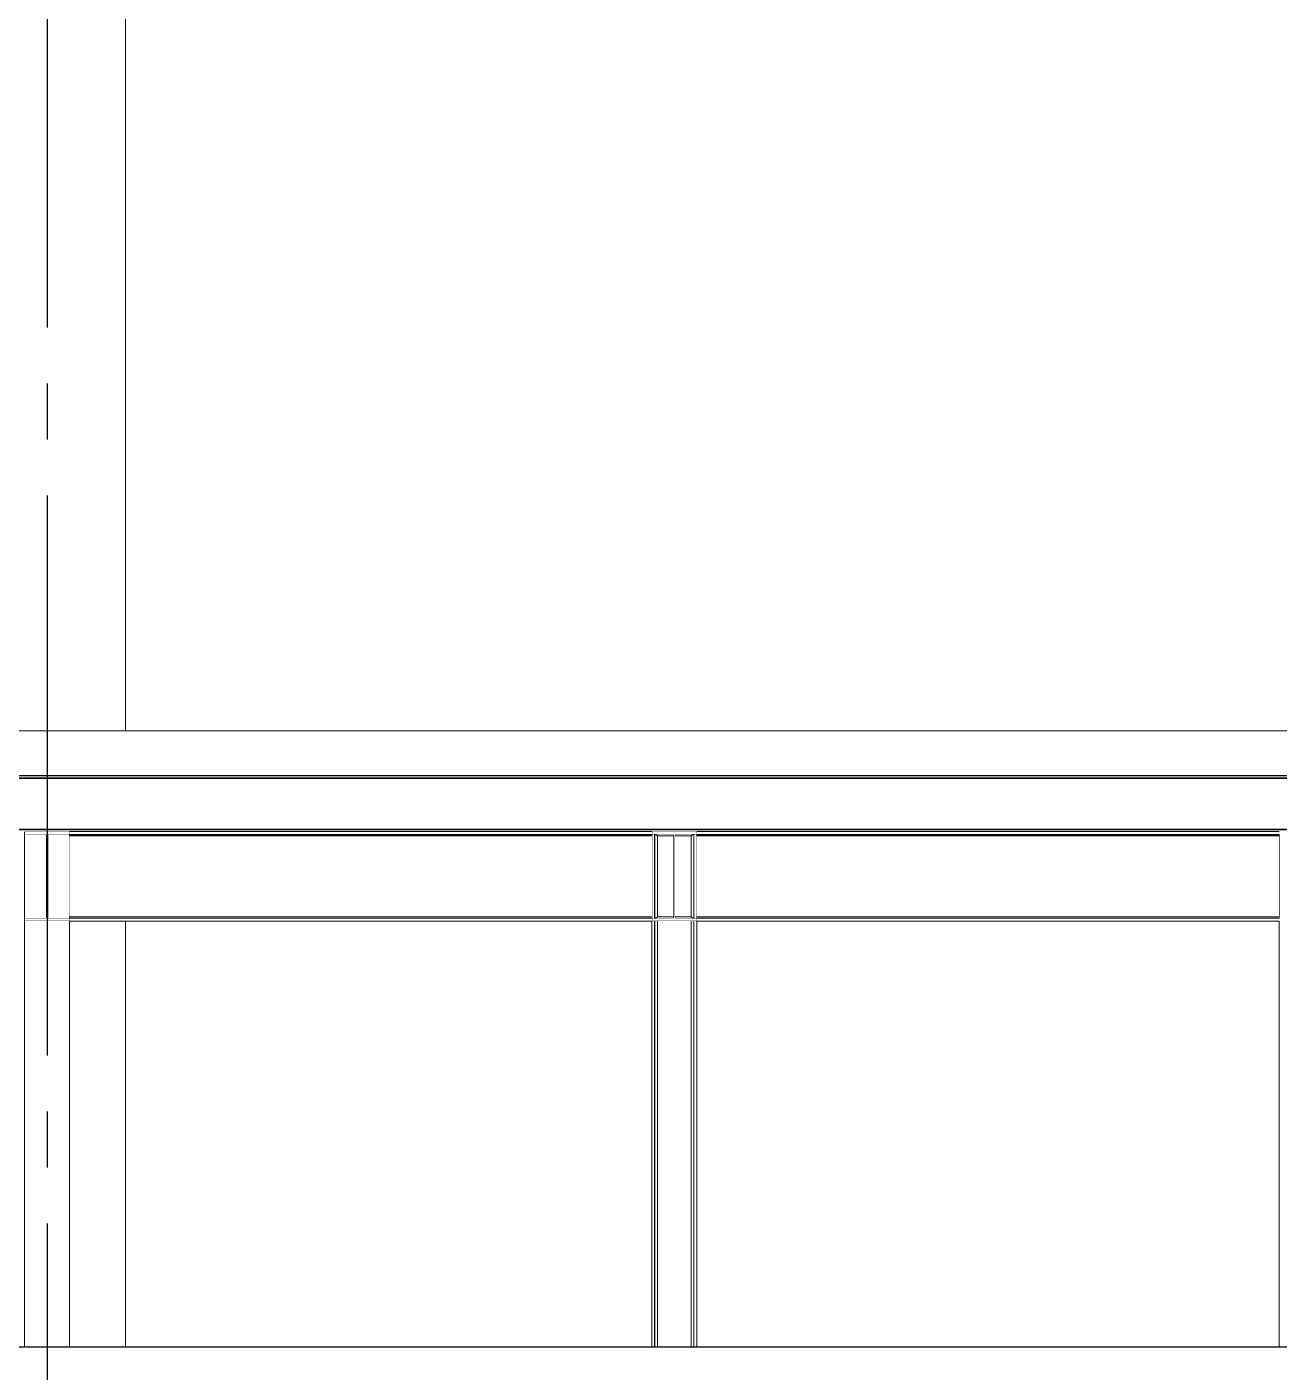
# Model space of a CAD drawing. Extents: x -3080 to 28500, y -1326 to 31609.
# Drawn here: x 10191 to 10750, y 27365 to 27965 of the extents above; entities that cross this region are included whole.
import ezdxf
from ezdxf.xclip import XClip

# ---------------------------------------------------------------- set-up
doc = ezdxf.new("R2010")
doc.units = 0
doc.header["$LTSCALE"] = 100
doc.header["$XCLIPFRAME"] = 2
doc.linetypes.add('188K-SM-07-F10-MECH-CR PIPE-Y2257103$0$X-S-FAB_SL ALL$0$COL-CEN-LIN', pattern=[3.25, 2.5, -0.25, 0.25, -0.25])
doc.linetypes.add('188K-SM-07-F10-MECH-CR PIPE-Y2257103$0$X-S-FAB_SL ALL$0$Wipeout_Contour', pattern=[1, 0, -1])
for name, color, linetype in [('0-xref', 8, 'Continuous'), ('188K-SM-07-F10-MECH-CR PIPE-Y2257103$0$X-S-FAB_SL ALL$0$ASP_1', 1, 'Continuous'), ('188K-SM-07-F10-MECH-CR PIPE-Y2257103$0$X-S-FAB_SL ALL$0$CCL', 15, '188K-SM-07-F10-MECH-CR PIPE-Y2257103$0$X-S-FAB_SL ALL$0$COL-CEN-LIN'), ('188K-SM-07-F10-MECH-CR PIPE-Y2257103$0$X-S-FAB_SL ALL$0$Hattch', 7, 'Continuous'), ('188K-SM-07-F10-MECH-CR PIPE-Y2257103$0$X-S-FAB_SL ALL$0$S-BEAM', 7, 'Continuous'), ('188K-SM-07-F10-MECH-CR PIPE-Y2257103$0$X-S-FAB_SL ALL$0$S-COL', 7, 'Continuous'), ('188K-SM-07-F10-MECH-CR PIPE-Y2257103$0$X-S-FAB_SL ALL$0$S-SLAB', 7, 'Continuous')]:
    doc.layers.add(name, color=color, linetype=linetype)

# ---------------------------------------------------------------- blocks, each defined once
blk = doc.blocks.new('188K-SM-07-F10-MECH-CR PIPE-Y2257103$0$X-S-FAB_SL ALL$0$剖面元素_217_3', base_point=(23061.26, -8263.06))
at = {"color": 254, "linetype": '188K-SM-07-F10-MECH-CR PIPE-Y2257103$0$X-S-FAB_SL ALL$0$Wipeout_Contour', "lineweight": 0, "ltscale": 270968.56204}
blk.add_wipeout([(33226.26, -6943.06), (33296.26, -6943.06), (33296.26, -6204.02), (33278.76, -6204.02), (33278.76, -6212.28), (33243.76, -6212.28), (33243.76, -6204.02), (33226.26, -6204.02)], dxfattribs=at).dxf.layer = '188K-SM-07-F10-MECH-CR PIPE-Y2257103$0$X-S-FAB_SL ALL$0$Hattch'
at = {"color": 254, "linetype": '188K-SM-07-F10-MECH-CR PIPE-Y2257103$0$X-S-FAB_SL ALL$0$Wipeout_Contour', "lineweight": 0, "ltscale": 135929.238724}
blk.add_wipeout([(33296.26, -6963.06), (33226.26, -6963.06), (33226.26, -6963.26), (33296.26, -6963.26)], dxfattribs=at).dxf.layer = '188K-SM-07-F10-MECH-CR PIPE-Y2257103$0$X-S-FAB_SL ALL$0$Hattch'
at = {"color": 254, "linetype": '188K-SM-07-F10-MECH-CR PIPE-Y2257103$0$X-S-FAB_SL ALL$0$Wipeout_Contour', "lineweight": 0, "ltscale": 136150.247728}
blk.add_wipeout([(33271.26, -7028.06), (33271.26, -7218.06), (33296.26, -7218.06), (33296.26, -7028.06)], dxfattribs=at).dxf.layer = '188K-SM-07-F10-MECH-CR PIPE-Y2257103$0$X-S-FAB_SL ALL$0$Hattch'
at = {"layer": '188K-SM-07-F10-MECH-CR PIPE-Y2257103$0$X-S-FAB_SL ALL$0$S-COL', "color": 8, "lineweight": 0}
for p, q in [((33296.26, -6943.06), (33296.26, -6204.02)), ((33296.26, -6963.26), (33296.26, -6963.06)), ((33296.26, -7218.06), (33296.26, -7028.06))]:
    blk.add_line(p, q, dxfattribs=at)
blk = doc.blocks.new('188K-SM-07-F10-MECH-CR PIPE-Y2257103$0$X-S-FAB_SL ALL$0$剖面元素_242_3', base_point=(23061.26, -8263.06))
at = {"layer": '188K-SM-07-F10-MECH-CR PIPE-Y2257103$0$X-S-FAB_SL ALL$0$S-SLAB', "color": 15, "lineweight": 0}
for p, q in [((40656.26, -6943.06), (24906.26, -6943.06)), ((40656.26, -6963.06), (24906.26, -6963.06))]:
    blk.add_line(p, q, dxfattribs=at)
blk = doc.blocks.new('188K-SM-07-F10-MECH-CR PIPE-Y2257103$0$X-S-FAB_SL ALL$0$剖面元素_1295_3', base_point=(23061.26, -8263.06))
at = {"layer": '188K-SM-07-F10-MECH-CR PIPE-Y2257103$0$X-S-FAB_SL ALL$0$S-BEAM', "color": 2, "lineweight": 0}
for p, q in [((33251.26, -6988.06), (33251.26, -6989.36)), ((33271.26, -6988.06), (33251.26, -6988.06)), ((33271.26, -6988.06), (33271.26, -6989.36)), ((33251.26, -7026.76), (33251.26, -7028.06)), ((33271.26, -7028.06), (33251.26, -7028.06)), ((33271.26, -7026.76), (33271.26, -7028.06))]:
    blk.add_line(p, q, dxfattribs=at)
at = {"layer": '188K-SM-07-F10-MECH-CR PIPE-Y2257103$0$X-S-FAB_SL ALL$0$S-BEAM', "color": 2, "lineweight": 0, "flags": 128}
for points in [[(33260.69, -6989.54), (33260.26, -6989.36), (33251.26, -6989.36)], [(33260.69, -6989.54), (33260.86, -6989.96), (33260.86, -7026.16), (33260.69, -7026.59)], [(33261.84, -6989.54), (33261.66, -6989.96), (33261.66, -7026.16), (33261.84, -7026.59)], [(33271.26, -6989.36), (33262.26, -6989.36), (33261.84, -6989.54)], [(33260.69, -7026.59), (33260.26, -7026.76), (33251.26, -7026.76)], [(33261.84, -7026.59), (33262.26, -7026.76), (33271.26, -7026.76)]]:
    blk.add_lwpolyline(points, dxfattribs=at)
blk = doc.blocks.new('188K-SM-07-F10-MECH-CR PIPE-Y2257103$0$X-S-FAB_SL ALL$0$剖面元素_1296_3', base_point=(23061.26, -8263.06))
at = {"layer": '188K-SM-07-F10-MECH-CR PIPE-Y2257103$0$X-S-FAB_SL ALL$0$S-BEAM', "color": 2, "lineweight": 0}
for p, q in [((33531.26, -6988.06), (33531.26, -6989.36)), ((33551.26, -6988.06), (33531.26, -6988.06)), ((33551.26, -6988.06), (33551.26, -6989.36)), ((33531.26, -7026.76), (33531.26, -7028.06)), ((33551.26, -7028.06), (33531.26, -7028.06)), ((33551.26, -7026.76), (33551.26, -7028.06))]:
    blk.add_line(p, q, dxfattribs=at)
at = {"layer": '188K-SM-07-F10-MECH-CR PIPE-Y2257103$0$X-S-FAB_SL ALL$0$S-BEAM', "color": 2, "lineweight": 0, "flags": 128}
for points in [[(33540.69, -6989.54), (33540.26, -6989.36), (33531.26, -6989.36)], [(33540.69, -6989.54), (33540.86, -6989.96), (33540.86, -7026.16), (33540.69, -7026.59)], [(33541.84, -6989.54), (33541.66, -6989.96), (33541.66, -7026.16), (33541.84, -7026.59)], [(33551.26, -6989.36), (33542.26, -6989.36), (33541.84, -6989.54)], [(33540.69, -7026.59), (33540.26, -7026.76), (33531.26, -7026.76)], [(33541.84, -7026.59), (33542.26, -7026.76), (33551.26, -7026.76)]]:
    blk.add_lwpolyline(points, dxfattribs=at)
blk = doc.blocks.new('188K-SM-07-F10-MECH-CR PIPE-Y2257103$0$X-S-FAB_SL ALL$0$剖面元素_2065_3', base_point=(23061.26, -8263.06))
at = {"color": 254, "linetype": '188K-SM-07-F10-MECH-CR PIPE-Y2257103$0$X-S-FAB_SL ALL$0$Wipeout_Contour', "lineweight": 0, "ltscale": 137046.835036}
blk.add_wipeout([(33533.76, -7026.16), (33540.86, -7026.16), (33540.86, -6989.96), (33533.76, -6989.96)], dxfattribs=at).dxf.layer = '188K-SM-07-F10-MECH-CR PIPE-Y2257103$0$X-S-FAB_SL ALL$0$Hattch'
at = {"color": 254, "linetype": '188K-SM-07-F10-MECH-CR PIPE-Y2257103$0$X-S-FAB_SL ALL$0$Wipeout_Contour', "lineweight": 0, "ltscale": 137194.38634}
blk.add_wipeout([(33550.06, -7218.06), (33551.26, -7218.06), (33551.26, -7028.06), (33550.06, -7028.06)], dxfattribs=at).dxf.layer = '188K-SM-07-F10-MECH-CR PIPE-Y2257103$0$X-S-FAB_SL ALL$0$Hattch'
at = {"color": 254, "linetype": '188K-SM-07-F10-MECH-CR PIPE-Y2257103$0$X-S-FAB_SL ALL$0$Wipeout_Contour', "lineweight": 0, "ltscale": 137099.107615}
blk.add_wipeout([(33551.26, -6989.36), (33550.06, -6989.36), (33550.06, -7026.76), (33551.26, -7026.76)], dxfattribs=at).dxf.layer = '188K-SM-07-F10-MECH-CR PIPE-Y2257103$0$X-S-FAB_SL ALL$0$Hattch'
at = {"color": 254, "linetype": '188K-SM-07-F10-MECH-CR PIPE-Y2257103$0$X-S-FAB_SL ALL$0$Wipeout_Contour', "lineweight": 0, "ltscale": 137191.69793}
blk.add_wipeout([(33549.89, -7218.06), (33550.06, -7218.06), (33550.06, -7028.06), (33549.89, -7028.06)], dxfattribs=at).dxf.layer = '188K-SM-07-F10-MECH-CR PIPE-Y2257103$0$X-S-FAB_SL ALL$0$Hattch'
at = {"color": 254, "linetype": '188K-SM-07-F10-MECH-CR PIPE-Y2257103$0$X-S-FAB_SL ALL$0$Wipeout_Contour', "lineweight": 0, "ltscale": 137096.417338}
blk.add_wipeout([(33550.06, -6989.36), (33549.89, -6989.36), (33549.89, -7026.76), (33550.06, -7026.76)], dxfattribs=at).dxf.layer = '188K-SM-07-F10-MECH-CR PIPE-Y2257103$0$X-S-FAB_SL ALL$0$Hattch'
at = {"color": 254, "linetype": '188K-SM-07-F10-MECH-CR PIPE-Y2257103$0$X-S-FAB_SL ALL$0$Wipeout_Contour', "lineweight": 0, "ltscale": 137190.426284}
blk.add_wipeout([(33549.41, -7218.06), (33549.89, -7218.06), (33549.89, -7028.06), (33549.41, -7028.06)], dxfattribs=at).dxf.layer = '188K-SM-07-F10-MECH-CR PIPE-Y2257103$0$X-S-FAB_SL ALL$0$Hattch'
at = {"color": 254, "linetype": '188K-SM-07-F10-MECH-CR PIPE-Y2257103$0$X-S-FAB_SL ALL$0$Wipeout_Contour', "lineweight": 0, "ltscale": 274190.394499}
blk.add_wipeout([(33549.41, -7026.58), (33549.42, -7026.59), (33549.84, -7026.76), (33549.89, -7026.76), (33549.89, -6989.36), (33549.84, -6989.36), (33549.42, -6989.54), (33549.41, -6989.54)], dxfattribs=at).dxf.layer = '188K-SM-07-F10-MECH-CR PIPE-Y2257103$0$X-S-FAB_SL ALL$0$Hattch'
at = {"color": 254, "linetype": '188K-SM-07-F10-MECH-CR PIPE-Y2257103$0$X-S-FAB_SL ALL$0$Wipeout_Contour', "lineweight": 0, "ltscale": 137092.939904}
blk.add_wipeout([(33548.76, -7026.16), (33549.41, -7026.58), (33549.41, -6989.54), (33548.76, -6989.96)], dxfattribs=at).dxf.layer = '188K-SM-07-F10-MECH-CR PIPE-Y2257103$0$X-S-FAB_SL ALL$0$Hattch'
at = {"color": 254, "linetype": '188K-SM-07-F10-MECH-CR PIPE-Y2257103$0$X-S-FAB_SL ALL$0$Wipeout_Contour', "lineweight": 0, "ltscale": 137188.22372}
blk.add_wipeout([(33548.76, -7218.06), (33549.41, -7218.06), (33549.41, -7028.06), (33548.76, -7028.06)], dxfattribs=at).dxf.layer = '188K-SM-07-F10-MECH-CR PIPE-Y2257103$0$X-S-FAB_SL ALL$0$Hattch'
at = {"color": 254, "linetype": '188K-SM-07-F10-MECH-CR PIPE-Y2257103$0$X-S-FAB_SL ALL$0$Wipeout_Contour', "lineweight": 0, "ltscale": 137157.606691}
blk.add_wipeout([(33533.76, -7028.06), (33533.76, -7218.06), (33548.76, -7218.06), (33548.76, -7028.06)], dxfattribs=at).dxf.layer = '188K-SM-07-F10-MECH-CR PIPE-Y2257103$0$X-S-FAB_SL ALL$0$Hattch'
at = {"color": 254, "linetype": '188K-SM-07-F10-MECH-CR PIPE-Y2257103$0$X-S-FAB_SL ALL$0$Wipeout_Contour', "lineweight": 0, "ltscale": 137077.76707}
blk.add_wipeout([(33541.66, -7026.16), (33548.76, -7026.16), (33548.76, -6989.96), (33541.66, -6989.96)], dxfattribs=at).dxf.layer = '188K-SM-07-F10-MECH-CR PIPE-Y2257103$0$X-S-FAB_SL ALL$0$Hattch'
at = {"color": 254, "linetype": '188K-SM-07-F10-MECH-CR PIPE-Y2257103$0$X-S-FAB_SL ALL$0$Wipeout_Contour', "lineweight": 0, "ltscale": 137126.989525}
blk.add_wipeout([(33533.11, -7218.06), (33533.76, -7218.06), (33533.76, -7028.06), (33533.11, -7028.06)], dxfattribs=at).dxf.layer = '188K-SM-07-F10-MECH-CR PIPE-Y2257103$0$X-S-FAB_SL ALL$0$Hattch'
at = {"layer": '188K-SM-07-F10-MECH-CR PIPE-Y2257103$0$X-S-FAB_SL ALL$0$S-COL', "color": 8, "lineweight": 0}
for p, q in [((33548.76, -7026.16), (33548.76, -6989.96)), ((33550.06, -7026.76), (33550.06, -6989.36)), ((33551.26, -7026.76), (33551.26, -6989.36)), ((33548.76, -7218.06), (33548.76, -7028.06)), ((33550.06, -7218.06), (33550.06, -7028.06)), ((33551.26, -7218.06), (33551.26, -7028.06))]:
    blk.add_line(p, q, dxfattribs=at)
at = {"color": 254, "linetype": '188K-SM-07-F10-MECH-CR PIPE-Y2257103$0$X-S-FAB_SL ALL$0$Wipeout_Contour', "lineweight": 0, "ltscale": 137031.663155}
blk.add_wipeout([(33533.76, -6989.96), (33533.11, -6989.54), (33533.11, -7026.58), (33533.76, -7026.16)], dxfattribs=at).dxf.layer = '188K-SM-07-F10-MECH-CR PIPE-Y2257103$0$X-S-FAB_SL ALL$0$Hattch'
at = {"color": 254, "linetype": '188K-SM-07-F10-MECH-CR PIPE-Y2257103$0$X-S-FAB_SL ALL$0$Wipeout_Contour', "lineweight": 0, "ltscale": 274058.815828}
blk.add_wipeout([(33532.64, -6989.36), (33532.64, -7026.76), (33532.69, -7026.76), (33533.11, -7026.59), (33533.11, -7026.58), (33533.11, -6989.54), (33533.11, -6989.54), (33532.69, -6989.36)], dxfattribs=at).dxf.layer = '188K-SM-07-F10-MECH-CR PIPE-Y2257103$0$X-S-FAB_SL ALL$0$Hattch'
at = {"color": 254, "linetype": '188K-SM-07-F10-MECH-CR PIPE-Y2257103$0$X-S-FAB_SL ALL$0$Wipeout_Contour', "lineweight": 0, "ltscale": 137124.787011}
blk.add_wipeout([(33532.64, -7218.06), (33533.11, -7218.06), (33533.11, -7028.06), (33532.64, -7028.06)], dxfattribs=at).dxf.layer = '188K-SM-07-F10-MECH-CR PIPE-Y2257103$0$X-S-FAB_SL ALL$0$Hattch'
at = {"color": 254, "linetype": '188K-SM-07-F10-MECH-CR PIPE-Y2257103$0$X-S-FAB_SL ALL$0$Wipeout_Contour', "lineweight": 0, "ltscale": 137028.187408}
blk.add_wipeout([(33532.46, -6989.36), (33532.46, -7026.76), (33532.64, -7026.76), (33532.64, -6989.36)], dxfattribs=at).dxf.layer = '188K-SM-07-F10-MECH-CR PIPE-Y2257103$0$X-S-FAB_SL ALL$0$Hattch'
at = {"color": 254, "linetype": '188K-SM-07-F10-MECH-CR PIPE-Y2257103$0$X-S-FAB_SL ALL$0$Wipeout_Contour', "lineweight": 0, "ltscale": 137123.515389}
blk.add_wipeout([(33532.46, -7218.06), (33532.64, -7218.06), (33532.64, -7028.06), (33532.46, -7028.06)], dxfattribs=at).dxf.layer = '188K-SM-07-F10-MECH-CR PIPE-Y2257103$0$X-S-FAB_SL ALL$0$Hattch'
at = {"color": 254, "linetype": '188K-SM-07-F10-MECH-CR PIPE-Y2257103$0$X-S-FAB_SL ALL$0$Wipeout_Contour', "lineweight": 0, "ltscale": 137025.497205}
blk.add_wipeout([(33532.46, -6989.36), (33531.26, -6989.36), (33531.26, -7026.76), (33532.46, -7026.76)], dxfattribs=at).dxf.layer = '188K-SM-07-F10-MECH-CR PIPE-Y2257103$0$X-S-FAB_SL ALL$0$Hattch'
at = {"color": 254, "linetype": '188K-SM-07-F10-MECH-CR PIPE-Y2257103$0$X-S-FAB_SL ALL$0$Wipeout_Contour', "lineweight": 0, "ltscale": 137120.827056}
blk.add_wipeout([(33531.26, -7218.06), (33532.46, -7218.06), (33532.46, -7028.06), (33531.26, -7028.06)], dxfattribs=at).dxf.layer = '188K-SM-07-F10-MECH-CR PIPE-Y2257103$0$X-S-FAB_SL ALL$0$Hattch'
at = {"layer": '188K-SM-07-F10-MECH-CR PIPE-Y2257103$0$X-S-FAB_SL ALL$0$S-COL', "color": 8, "lineweight": 0}
for p, q in [((33531.26, -7026.76), (33531.26, -6989.36)), ((33532.46, -7026.76), (33532.46, -6989.36)), ((33533.76, -7026.16), (33533.76, -6989.96)), ((33531.26, -7218.06), (33531.26, -7028.06)), ((33532.46, -7218.06), (33532.46, -7028.06)), ((33533.76, -7218.06), (33533.76, -7028.06))]:
    blk.add_line(p, q, dxfattribs=at)
blk = doc.blocks.new('188K-SM-07-F10-MECH-CR PIPE-Y2257103$0$X-S-FAB_SL ALL$0$剖面元素_2066_3', base_point=(23061.26, -8263.06))
at = {"color": 254, "linetype": '188K-SM-07-F10-MECH-CR PIPE-Y2257103$0$X-S-FAB_SL ALL$0$Wipeout_Contour', "lineweight": 0, "ltscale": 136062.241984}
blk.add_wipeout([(33251.26, -7218.06), (33271.26, -7218.06), (33271.26, -7028.06), (33251.26, -7028.06)], dxfattribs=at).dxf.layer = '188K-SM-07-F10-MECH-CR PIPE-Y2257103$0$X-S-FAB_SL ALL$0$Hattch'
at = {"color": 254, "linetype": '188K-SM-07-F10-MECH-CR PIPE-Y2257103$0$X-S-FAB_SL ALL$0$Wipeout_Contour', "lineweight": 0, "ltscale": 271907.104191}
blk.add_wipeout([(33251.26, -6989.36), (33251.26, -7026.76), (33260.26, -7026.76), (33260.69, -7026.59), (33260.86, -7026.16), (33260.86, -6989.96), (33260.69, -6989.54), (33260.26, -6989.36)], dxfattribs=at).dxf.layer = '188K-SM-07-F10-MECH-CR PIPE-Y2257103$0$X-S-FAB_SL ALL$0$Hattch'
at = {"layer": '188K-SM-07-F10-MECH-CR PIPE-Y2257103$0$X-S-FAB_SL ALL$0$S-COL', "color": 8, "lineweight": 0}
for p, q in [((33251.26, -7026.76), (33251.26, -6989.36)), ((33251.26, -7218.06), (33251.26, -7028.06))]:
    blk.add_line(p, q, dxfattribs=at)
at = {"color": 254, "linetype": '188K-SM-07-F10-MECH-CR PIPE-Y2257103$0$X-S-FAB_SL ALL$0$Wipeout_Contour', "lineweight": 0, "ltscale": 271957.575762}
blk.add_wipeout([(33261.66, -7026.16), (33261.84, -7026.59), (33262.26, -7026.76), (33271.26, -7026.76), (33271.26, -6989.36), (33262.26, -6989.36), (33261.84, -6989.54), (33261.66, -6989.96)], dxfattribs=at).dxf.layer = '188K-SM-07-F10-MECH-CR PIPE-Y2257103$0$X-S-FAB_SL ALL$0$Hattch'
at = {"layer": '188K-SM-07-F10-MECH-CR PIPE-Y2257103$0$X-S-FAB_SL ALL$0$S-COL', "color": 8, "lineweight": 0}
for p, q in [((33271.26, -7026.76), (33271.26, -6989.36)), ((33271.26, -7218.06), (33271.26, -7028.06))]:
    blk.add_line(p, q, dxfattribs=at)
blk = doc.blocks.new('188K-SM-07-F10-MECH-CR PIPE-Y2257103$0$X-S-FAB_SL ALL$0$剖面元素_2068_3', base_point=(23061.26, -8263.06))
at = {"color": 254, "linetype": '188K-SM-07-F10-MECH-CR PIPE-Y2257103$0$X-S-FAB_SL ALL$0$Wipeout_Contour', "lineweight": 0, "ltscale": 138253.366436}
blk.add_wipeout([(33831.26, -7028.06), (33811.26, -7028.06), (33811.26, -7218.06), (33831.26, -7218.06)], dxfattribs=at).dxf.layer = '188K-SM-07-F10-MECH-CR PIPE-Y2257103$0$X-S-FAB_SL ALL$0$Hattch'
at = {"color": 254, "linetype": '188K-SM-07-F10-MECH-CR PIPE-Y2257103$0$X-S-FAB_SL ALL$0$Wipeout_Contour', "lineweight": 0, "ltscale": 276292.381439}
blk.add_wipeout([(33811.26, -6989.36), (33811.26, -7026.76), (33820.26, -7026.76), (33820.69, -7026.59), (33820.86, -7026.16), (33820.86, -6989.96), (33820.69, -6989.54), (33820.26, -6989.36)], dxfattribs=at).dxf.layer = '188K-SM-07-F10-MECH-CR PIPE-Y2257103$0$X-S-FAB_SL ALL$0$Hattch'
at = {"layer": '188K-SM-07-F10-MECH-CR PIPE-Y2257103$0$X-S-FAB_SL ALL$0$S-COL', "color": 8, "lineweight": 0}
for p, q in [((33811.26, -7026.76), (33811.26, -6989.36)), ((33811.26, -7218.06), (33811.26, -7028.06))]:
    blk.add_line(p, q, dxfattribs=at)
at = {"color": 254, "linetype": '188K-SM-07-F10-MECH-CR PIPE-Y2257103$0$X-S-FAB_SL ALL$0$Wipeout_Contour', "lineweight": 0, "ltscale": 276342.888275}
blk.add_wipeout([(33821.66, -6989.96), (33821.66, -7026.16), (33821.84, -7026.59), (33822.26, -7026.76), (33831.26, -7026.76), (33831.26, -6989.36), (33822.26, -6989.36), (33821.84, -6989.54)], dxfattribs=at).dxf.layer = '188K-SM-07-F10-MECH-CR PIPE-Y2257103$0$X-S-FAB_SL ALL$0$Hattch'
at = {"layer": '188K-SM-07-F10-MECH-CR PIPE-Y2257103$0$X-S-FAB_SL ALL$0$S-COL', "color": 8, "lineweight": 0}
for p, q in [((33831.26, -7026.76), (33831.26, -6989.36)), ((33831.26, -7218.06), (33831.26, -7028.06))]:
    blk.add_line(p, q, dxfattribs=at)
blk = doc.blocks.new('188K-SM-07-F10-MECH-CR PIPE-Y2257103$0$X-S-FAB_SL ALL$0$剖面元素_2118_3', base_point=(23061.26, -8263.06))
at = {"color": 254, "linetype": '188K-SM-07-F10-MECH-CR PIPE-Y2257103$0$X-S-FAB_SL ALL$0$Wipeout_Contour', "lineweight": 0, "ltscale": 136498.338315}
blk.add_wipeout([(33271.26, -6989.36), (33531.26, -6989.36), (33531.26, -6988.06), (33271.26, -6988.06)], dxfattribs=at).dxf.layer = '188K-SM-07-F10-MECH-CR PIPE-Y2257103$0$X-S-FAB_SL ALL$0$Hattch'
at = {"color": 254, "linetype": '188K-SM-07-F10-MECH-CR PIPE-Y2257103$0$X-S-FAB_SL ALL$0$Wipeout_Contour', "lineweight": 0, "ltscale": 137064.993787}
blk.add_wipeout([(33541.84, -6989.54), (33549.42, -6989.54), (33549.84, -6989.36), (33542.26, -6989.36)], dxfattribs=at).dxf.layer = '188K-SM-07-F10-MECH-CR PIPE-Y2257103$0$X-S-FAB_SL ALL$0$Hattch'
at = {"color": 254, "linetype": '188K-SM-07-F10-MECH-CR PIPE-Y2257103$0$X-S-FAB_SL ALL$0$Wipeout_Contour', "lineweight": 0, "ltscale": 137095.442529}
blk.add_wipeout([(33549.42, -7026.59), (33541.84, -7026.59), (33542.26, -7026.76), (33549.84, -7026.76)], dxfattribs=at).dxf.layer = '188K-SM-07-F10-MECH-CR PIPE-Y2257103$0$X-S-FAB_SL ALL$0$Hattch'
at = {"color": 254, "linetype": '188K-SM-07-F10-MECH-CR PIPE-Y2257103$0$X-S-FAB_SL ALL$0$Wipeout_Contour', "lineweight": 0, "ltscale": 136498.942787}
blk.add_wipeout([(33531.26, -6989.36), (33271.26, -6989.36), (33271.26, -6989.54), (33531.26, -6989.54)], dxfattribs=at).dxf.layer = '188K-SM-07-F10-MECH-CR PIPE-Y2257103$0$X-S-FAB_SL ALL$0$Hattch'
at = {"color": 254, "linetype": '188K-SM-07-F10-MECH-CR PIPE-Y2257103$0$X-S-FAB_SL ALL$0$Wipeout_Contour', "lineweight": 0, "ltscale": 136499.188584}
blk.add_wipeout([(33531.26, -6989.54), (33271.26, -6989.54), (33271.26, -6989.96), (33531.26, -6989.96)], dxfattribs=at).dxf.layer = '188K-SM-07-F10-MECH-CR PIPE-Y2257103$0$X-S-FAB_SL ALL$0$Hattch'
at = {"color": 254, "linetype": '188K-SM-07-F10-MECH-CR PIPE-Y2257103$0$X-S-FAB_SL ALL$0$Wipeout_Contour', "lineweight": 0, "ltscale": 136514.229649}
blk.add_wipeout([(33531.26, -6989.96), (33271.26, -6989.96), (33271.26, -7026.16), (33531.26, -7026.16)], dxfattribs=at).dxf.layer = '188K-SM-07-F10-MECH-CR PIPE-Y2257103$0$X-S-FAB_SL ALL$0$Hattch'
at = {"color": 254, "linetype": '188K-SM-07-F10-MECH-CR PIPE-Y2257103$0$X-S-FAB_SL ALL$0$Wipeout_Contour', "lineweight": 0, "ltscale": 137029.157319}
blk.add_wipeout([(33540.26, -6989.36), (33532.69, -6989.36), (33533.11, -6989.54), (33540.69, -6989.54)], dxfattribs=at).dxf.layer = '188K-SM-07-F10-MECH-CR PIPE-Y2257103$0$X-S-FAB_SL ALL$0$Hattch'
at = {"color": 254, "linetype": '188K-SM-07-F10-MECH-CR PIPE-Y2257103$0$X-S-FAB_SL ALL$0$Wipeout_Contour', "lineweight": 0, "ltscale": 136529.271168}
blk.add_wipeout([(33271.26, -7026.59), (33531.26, -7026.59), (33531.26, -7026.16), (33271.26, -7026.16)], dxfattribs=at).dxf.layer = '188K-SM-07-F10-MECH-CR PIPE-Y2257103$0$X-S-FAB_SL ALL$0$Hattch'
at = {"color": 254, "linetype": '188K-SM-07-F10-MECH-CR PIPE-Y2257103$0$X-S-FAB_SL ALL$0$Wipeout_Contour', "lineweight": 0, "ltscale": 171285.18071}
blk.add_wipeout([(33533.11, -6989.54), (33533.11, -6989.54), (33533.76, -6989.96), (33540.86, -6989.96), (33540.69, -6989.54)], dxfattribs=at).dxf.layer = '188K-SM-07-F10-MECH-CR PIPE-Y2257103$0$X-S-FAB_SL ALL$0$Hattch'
at = {"color": 254, "linetype": '188K-SM-07-F10-MECH-CR PIPE-Y2257103$0$X-S-FAB_SL ALL$0$Wipeout_Contour', "lineweight": 0, "ltscale": 136529.518202}
blk.add_wipeout([(33271.26, -7026.59), (33271.26, -7026.76), (33531.26, -7026.76), (33531.26, -7026.59)], dxfattribs=at).dxf.layer = '188K-SM-07-F10-MECH-CR PIPE-Y2257103$0$X-S-FAB_SL ALL$0$Hattch'
at = {"layer": '188K-SM-07-F10-MECH-CR PIPE-Y2257103$0$X-S-FAB_SL ALL$0$S-BEAM', "color": 8, "lineweight": 0}
for p, q in [((33271.26, -6989.36), (33531.26, -6989.36)), ((33271.26, -6989.96), (33531.26, -6989.96)), ((33533.11, -6989.54), (33532.69, -6989.36)), ((33533.11, -6989.54), (33533.76, -6989.96))]:
    blk.add_line(p, q, dxfattribs=at)
at = {"color": 254, "linetype": '188K-SM-07-F10-MECH-CR PIPE-Y2257103$0$X-S-FAB_SL ALL$0$Wipeout_Contour', "lineweight": 0, "ltscale": 171332.834808}
blk.add_wipeout([(33541.84, -6989.54), (33541.66, -6989.96), (33548.76, -6989.96), (33549.41, -6989.54), (33549.42, -6989.54)], dxfattribs=at).dxf.layer = '188K-SM-07-F10-MECH-CR PIPE-Y2257103$0$X-S-FAB_SL ALL$0$Hattch'
at = {"color": 254, "linetype": '188K-SM-07-F10-MECH-CR PIPE-Y2257103$0$X-S-FAB_SL ALL$0$Wipeout_Contour', "lineweight": 0, "ltscale": 136530.125875}
blk.add_wipeout([(33271.26, -7028.06), (33531.26, -7028.06), (33531.26, -7026.76), (33271.26, -7026.76)], dxfattribs=at).dxf.layer = '188K-SM-07-F10-MECH-CR PIPE-Y2257103$0$X-S-FAB_SL ALL$0$Hattch'
at = {"layer": '188K-SM-07-F10-MECH-CR PIPE-Y2257103$0$X-S-FAB_SL ALL$0$S-BEAM', "color": 8, "lineweight": 0}
blk.add_line((33533.76, -6989.96), (33540.86, -6989.96), dxfattribs=at)
at = {"color": 254, "linetype": '188K-SM-07-F10-MECH-CR PIPE-Y2257103$0$X-S-FAB_SL ALL$0$Wipeout_Contour', "lineweight": 0, "ltscale": 137594.78879}
blk.add_wipeout([(33811.26, -6988.06), (33551.26, -6988.06), (33551.26, -6989.36), (33811.26, -6989.36)], dxfattribs=at).dxf.layer = '188K-SM-07-F10-MECH-CR PIPE-Y2257103$0$X-S-FAB_SL ALL$0$Hattch'
at = {"color": 254, "linetype": '188K-SM-07-F10-MECH-CR PIPE-Y2257103$0$X-S-FAB_SL ALL$0$Wipeout_Contour', "lineweight": 0, "ltscale": 137059.614023}
blk.add_wipeout([(33532.69, -7026.76), (33540.26, -7026.76), (33540.69, -7026.59), (33533.11, -7026.59)], dxfattribs=at).dxf.layer = '188K-SM-07-F10-MECH-CR PIPE-Y2257103$0$X-S-FAB_SL ALL$0$Hattch'
at = {"color": 254, "linetype": '188K-SM-07-F10-MECH-CR PIPE-Y2257103$0$X-S-FAB_SL ALL$0$Wipeout_Contour', "lineweight": 0, "ltscale": 171322.924413}
blk.add_wipeout([(33533.11, -7026.59), (33540.69, -7026.59), (33540.86, -7026.16), (33533.76, -7026.16), (33533.11, -7026.58)], dxfattribs=at).dxf.layer = '188K-SM-07-F10-MECH-CR PIPE-Y2257103$0$X-S-FAB_SL ALL$0$Hattch'
at = {"layer": '188K-SM-07-F10-MECH-CR PIPE-Y2257103$0$X-S-FAB_SL ALL$0$S-BEAM', "color": 8, "lineweight": 0}
for p, q in [((33271.26, -7026.16), (33531.26, -7026.16)), ((33271.26, -7026.76), (33531.26, -7026.76)), ((33271.26, -7028.06), (33531.26, -7028.06)), ((33533.11, -7026.59), (33532.69, -7026.76)), ((33533.76, -7026.16), (33533.11, -7026.58))]:
    blk.add_line(p, q, dxfattribs=at)
at = {"color": 254, "linetype": '188K-SM-07-F10-MECH-CR PIPE-Y2257103$0$X-S-FAB_SL ALL$0$Wipeout_Contour', "lineweight": 0, "ltscale": 171370.567967}
blk.add_wipeout([(33548.76, -7026.16), (33541.66, -7026.16), (33541.84, -7026.59), (33549.42, -7026.59), (33549.41, -7026.58)], dxfattribs=at).dxf.layer = '188K-SM-07-F10-MECH-CR PIPE-Y2257103$0$X-S-FAB_SL ALL$0$Hattch'
at = {"layer": '188K-SM-07-F10-MECH-CR PIPE-Y2257103$0$X-S-FAB_SL ALL$0$S-BEAM', "color": 8, "lineweight": 0}
blk.add_line((33540.86, -7026.16), (33533.76, -7026.16), dxfattribs=at)
at = {"color": 254, "linetype": '188K-SM-07-F10-MECH-CR PIPE-Y2257103$0$X-S-FAB_SL ALL$0$Wipeout_Contour', "lineweight": 0, "ltscale": 137626.323097}
blk.add_wipeout([(33811.26, -7026.76), (33551.26, -7026.76), (33551.26, -7028.06), (33811.26, -7028.06)], dxfattribs=at).dxf.layer = '188K-SM-07-F10-MECH-CR PIPE-Y2257103$0$X-S-FAB_SL ALL$0$Hattch'
at = {"color": 254, "linetype": '188K-SM-07-F10-MECH-CR PIPE-Y2257103$0$X-S-FAB_SL ALL$0$Wipeout_Contour', "lineweight": 0, "ltscale": 137625.72026}
blk.add_wipeout([(33551.26, -7026.59), (33551.26, -7026.76), (33811.26, -7026.76), (33811.26, -7026.59)], dxfattribs=at).dxf.layer = '188K-SM-07-F10-MECH-CR PIPE-Y2257103$0$X-S-FAB_SL ALL$0$Hattch'
at = {"color": 254, "linetype": '188K-SM-07-F10-MECH-CR PIPE-Y2257103$0$X-S-FAB_SL ALL$0$Wipeout_Contour', "lineweight": 0, "ltscale": 137625.475196}
blk.add_wipeout([(33551.26, -7026.16), (33551.26, -7026.59), (33811.26, -7026.59), (33811.26, -7026.16)], dxfattribs=at).dxf.layer = '188K-SM-07-F10-MECH-CR PIPE-Y2257103$0$X-S-FAB_SL ALL$0$Hattch'
at = {"color": 254, "linetype": '188K-SM-07-F10-MECH-CR PIPE-Y2257103$0$X-S-FAB_SL ALL$0$Wipeout_Contour', "lineweight": 0, "ltscale": 137610.553511}
blk.add_wipeout([(33551.26, -6989.96), (33551.26, -7026.16), (33811.26, -7026.16), (33811.26, -6989.96)], dxfattribs=at).dxf.layer = '188K-SM-07-F10-MECH-CR PIPE-Y2257103$0$X-S-FAB_SL ALL$0$Hattch'
at = {"layer": '188K-SM-07-F10-MECH-CR PIPE-Y2257103$0$X-S-FAB_SL ALL$0$S-BEAM', "color": 8, "lineweight": 0}
for p, q in [((33548.76, -7026.16), (33541.66, -7026.16)), ((33549.41, -7026.58), (33548.76, -7026.16)), ((33549.84, -7026.76), (33549.42, -7026.59)), ((33551.26, -7026.16), (33811.26, -7026.16)), ((33551.26, -7026.76), (33811.26, -7026.76)), ((33551.26, -7028.06), (33811.26, -7028.06))]:
    blk.add_line(p, q, dxfattribs=at)
at = {"color": 254, "linetype": '188K-SM-07-F10-MECH-CR PIPE-Y2257103$0$X-S-FAB_SL ALL$0$Wipeout_Contour', "lineweight": 0, "ltscale": 137595.632278}
blk.add_wipeout([(33551.26, -6989.54), (33551.26, -6989.96), (33811.26, -6989.96), (33811.26, -6989.54)], dxfattribs=at).dxf.layer = '188K-SM-07-F10-MECH-CR PIPE-Y2257103$0$X-S-FAB_SL ALL$0$Hattch'
at = {"color": 254, "linetype": '188K-SM-07-F10-MECH-CR PIPE-Y2257103$0$X-S-FAB_SL ALL$0$Wipeout_Contour', "lineweight": 0, "ltscale": 137595.388441}
blk.add_wipeout([(33551.26, -6989.36), (33551.26, -6989.54), (33811.26, -6989.54), (33811.26, -6989.36)], dxfattribs=at).dxf.layer = '188K-SM-07-F10-MECH-CR PIPE-Y2257103$0$X-S-FAB_SL ALL$0$Hattch'
at = {"layer": '188K-SM-07-F10-MECH-CR PIPE-Y2257103$0$X-S-FAB_SL ALL$0$S-BEAM', "color": 8, "lineweight": 0}
for p, q in [((33541.66, -6989.96), (33548.76, -6989.96)), ((33548.76, -6989.96), (33549.41, -6989.54)), ((33549.84, -6989.36), (33549.42, -6989.54)), ((33551.26, -6989.36), (33811.26, -6989.36)), ((33551.26, -6989.96), (33811.26, -6989.96))]:
    blk.add_line(p, q, dxfattribs=at)
blk = doc.blocks.new('188K-SM-07-F10-MECH-CR PIPE-Y2257103$0$X-S-FAB_SL ALL$0$剖面元素_2186_3', base_point=(23061.26, -8263.06))
at = {"color": 254, "linetype": '188K-SM-07-F10-MECH-CR PIPE-Y2257103$0$X-S-FAB_SL ALL$0$Wipeout_Contour', "lineweight": 0, "ltscale": 130156.517647}
blk.add_wipeout([(28425.76, -6987.26), (28425.76, -6988.06), (35117.76, -6988.06), (35117.76, -6987.26)], dxfattribs=at).dxf.layer = '188K-SM-07-F10-MECH-CR PIPE-Y2257103$0$X-S-FAB_SL ALL$0$Hattch'
at = {"color": 254, "linetype": '188K-SM-07-F10-MECH-CR PIPE-Y2257103$0$X-S-FAB_SL ALL$0$Wipeout_Contour', "lineweight": 0, "ltscale": 130156.132426}
blk.add_wipeout([(28425.76, -6987.18), (28425.76, -6987.26), (35117.76, -6987.26), (35117.76, -6987.18)], dxfattribs=at).dxf.layer = '188K-SM-07-F10-MECH-CR PIPE-Y2257103$0$X-S-FAB_SL ALL$0$Hattch'
at = {"color": 254, "linetype": '188K-SM-07-F10-MECH-CR PIPE-Y2257103$0$X-S-FAB_SL ALL$0$Wipeout_Contour', "lineweight": 0, "ltscale": 130156.002275}
blk.add_wipeout([(28425.76, -6986.96), (28425.76, -6987.18), (35117.76, -6987.18), (35117.76, -6986.96)], dxfattribs=at).dxf.layer = '188K-SM-07-F10-MECH-CR PIPE-Y2257103$0$X-S-FAB_SL ALL$0$Hattch'
at = {"color": 254, "linetype": '188K-SM-07-F10-MECH-CR PIPE-Y2257103$0$X-S-FAB_SL ALL$0$Wipeout_Contour', "lineweight": 0, "ltscale": 130146.120964}
blk.add_wipeout([(28425.76, -6964.36), (28425.76, -6986.96), (35117.76, -6986.96), (35117.76, -6964.36)], dxfattribs=at).dxf.layer = '188K-SM-07-F10-MECH-CR PIPE-Y2257103$0$X-S-FAB_SL ALL$0$Hattch'
at = {"layer": '188K-SM-07-F10-MECH-CR PIPE-Y2257103$0$X-S-FAB_SL ALL$0$S-BEAM', "color": 8, "lineweight": 0}
for p, q in [((28425.76, -6986.96), (35117.76, -6986.96)), ((28425.76, -6987.26), (35117.76, -6987.26)), ((33271.26, -6988.06), (33531.26, -6988.06)), ((33551.26, -6988.06), (33811.26, -6988.06))]:
    blk.add_line(p, q, dxfattribs=at)
at = {"color": 254, "linetype": '188K-SM-07-F10-MECH-CR PIPE-Y2257103$0$X-S-FAB_SL ALL$0$Wipeout_Contour', "lineweight": 0, "ltscale": 130136.239641}
blk.add_wipeout([(28425.76, -6964.15), (28425.76, -6964.36), (35117.76, -6964.36), (35117.76, -6964.15)], dxfattribs=at).dxf.layer = '188K-SM-07-F10-MECH-CR PIPE-Y2257103$0$X-S-FAB_SL ALL$0$Hattch'
at = {"color": 254, "linetype": '188K-SM-07-F10-MECH-CR PIPE-Y2257103$0$X-S-FAB_SL ALL$0$Wipeout_Contour', "lineweight": 0, "ltscale": 130136.109895}
blk.add_wipeout([(28425.76, -6964.06), (28425.76, -6964.15), (35117.76, -6964.15), (35117.76, -6964.06)], dxfattribs=at).dxf.layer = '188K-SM-07-F10-MECH-CR PIPE-Y2257103$0$X-S-FAB_SL ALL$0$Hattch'
at = {"color": 254, "linetype": '188K-SM-07-F10-MECH-CR PIPE-Y2257103$0$X-S-FAB_SL ALL$0$Wipeout_Contour', "lineweight": 0, "ltscale": 130135.725938}
blk.add_wipeout([(28425.76, -6964.06), (35117.76, -6964.06), (35117.76, -6963.26), (28425.76, -6963.26)], dxfattribs=at).dxf.layer = '188K-SM-07-F10-MECH-CR PIPE-Y2257103$0$X-S-FAB_SL ALL$0$Hattch'
at = {"layer": '188K-SM-07-F10-MECH-CR PIPE-Y2257103$0$X-S-FAB_SL ALL$0$S-BEAM', "color": 8, "lineweight": 0}
for p, q in [((28425.76, -6963.26), (35117.76, -6963.26)), ((28425.76, -6964.06), (35117.76, -6964.06)), ((28425.76, -6964.36), (35117.76, -6964.36))]:
    blk.add_line(p, q, dxfattribs=at)
blk = doc.blocks.new('188K-SM-07-F10-MECH-CR PIPE-Y2257103$0$X-S-FAB_SL ALL$0$A$C2e9ab586')
at = {"layer": '188K-SM-07-F10-MECH-CR PIPE-Y2257103$0$X-S-FAB_SL ALL$0$S-BEAM', "lineweight": 0}
blk.add_blockref('188K-SM-07-F10-MECH-CR PIPE-Y2257103$0$X-S-FAB_SL ALL$0$剖面元素_1296_3', (-28106.39, 285), dxfattribs=at)
at = {"layer": '188K-SM-07-F10-MECH-CR PIPE-Y2257103$0$X-S-FAB_SL ALL$0$S-COL', "lineweight": 0}
for name in ['188K-SM-07-F10-MECH-CR PIPE-Y2257103$0$X-S-FAB_SL ALL$0$剖面元素_217_3', '188K-SM-07-F10-MECH-CR PIPE-Y2257103$0$X-S-FAB_SL ALL$0$剖面元素_2068_3']:
    blk.add_blockref(name, (-28106.39, 285), dxfattribs=at)
at = {"layer": '188K-SM-07-F10-MECH-CR PIPE-Y2257103$0$X-S-FAB_SL ALL$0$S-BEAM', "lineweight": 0}
blk.add_blockref('188K-SM-07-F10-MECH-CR PIPE-Y2257103$0$X-S-FAB_SL ALL$0$剖面元素_1295_3', (-28106.39, 285), dxfattribs=at)
at = {"layer": '188K-SM-07-F10-MECH-CR PIPE-Y2257103$0$X-S-FAB_SL ALL$0$S-COL', "lineweight": 0}
blk.add_blockref('188K-SM-07-F10-MECH-CR PIPE-Y2257103$0$X-S-FAB_SL ALL$0$剖面元素_2065_3', (-28106.39, 285), dxfattribs=at)
at = {"layer": '188K-SM-07-F10-MECH-CR PIPE-Y2257103$0$X-S-FAB_SL ALL$0$S-SLAB', "lineweight": 0}
blk.add_blockref('188K-SM-07-F10-MECH-CR PIPE-Y2257103$0$X-S-FAB_SL ALL$0$剖面元素_242_3', (-28106.39, 285), dxfattribs=at)
at = {"layer": '188K-SM-07-F10-MECH-CR PIPE-Y2257103$0$X-S-FAB_SL ALL$0$S-COL', "lineweight": 0}
blk.add_blockref('188K-SM-07-F10-MECH-CR PIPE-Y2257103$0$X-S-FAB_SL ALL$0$剖面元素_2066_3', (-28106.39, 285), dxfattribs=at)
at = {"layer": '188K-SM-07-F10-MECH-CR PIPE-Y2257103$0$X-S-FAB_SL ALL$0$S-BEAM', "lineweight": 0}
blk.add_blockref('188K-SM-07-F10-MECH-CR PIPE-Y2257103$0$X-S-FAB_SL ALL$0$剖面元素_2118_3', (-28106.39, 285), dxfattribs=at)
blk.add_blockref('188K-SM-07-F10-MECH-CR PIPE-Y2257103$0$X-S-FAB_SL ALL$0$剖面元素_2186_3', (-28106.39, 285), dxfattribs=at)
blk = doc.blocks.new('188K-SM-07-F10-MECH-CR PIPE-Y2257103$0$X-S-FAB_SL ALL$0$A$Ceb448ab1')
at = {"layer": '188K-SM-07-F10-MECH-CR PIPE-Y2257103$0$X-S-FAB_SL ALL$0$CCL'}
blk.add_line((10200, 3600), (10200, 0), dxfattribs=at)
blk = doc.blocks.new('188K-SM-07-F10-MECH-CR PIPE-Y2257103$0$X-S-FAB_SL ALL')
at = {"layer": '188K-SM-07-F10-MECH-CR PIPE-Y2257103$0$X-S-FAB_SL ALL$0$ASP_1'}
blk.add_blockref('188K-SM-07-F10-MECH-CR PIPE-Y2257103$0$X-S-FAB_SL ALL$0$A$C2e9ab586', (23632.864, -73288.977), dxfattribs=at)
blk.add_line((-2728.521, -71958.977), (19076.479, -71958.977), dxfattribs=at)
at = {"layer": '188K-SM-07-F10-MECH-CR PIPE-Y2257103$0$X-S-FAB_SL ALL$0$CCL'}
blk.add_blockref('188K-SM-07-F10-MECH-CR PIPE-Y2257103$0$X-S-FAB_SL ALL$0$A$Ceb448ab1', (-4473.521, -73553.977), dxfattribs=at)
blk = doc.blocks.new('188K-SM-07-F10-MECH-CR PIPE-Y2257103')
ref = blk.add_blockref('188K-SM-07-F10-MECH-CR PIPE-Y2257103$0$X-S-FAB_SL ALL', (4473.521, 99334.763))
XClip(ref).set_block_clipping_path([(-7553.4648570136, -75341.9369645483), (24026.2025623869, -67725.7696244382)])

msp = doc.modelspace()

# ---------------------------------------------------------------- block references
at = {"layer": '0-xref'}
msp.add_blockref('188K-SM-07-F10-MECH-CR PIPE-Y2257103', (0, 0), dxfattribs=at)

doc.saveas('drawing.dxf')
